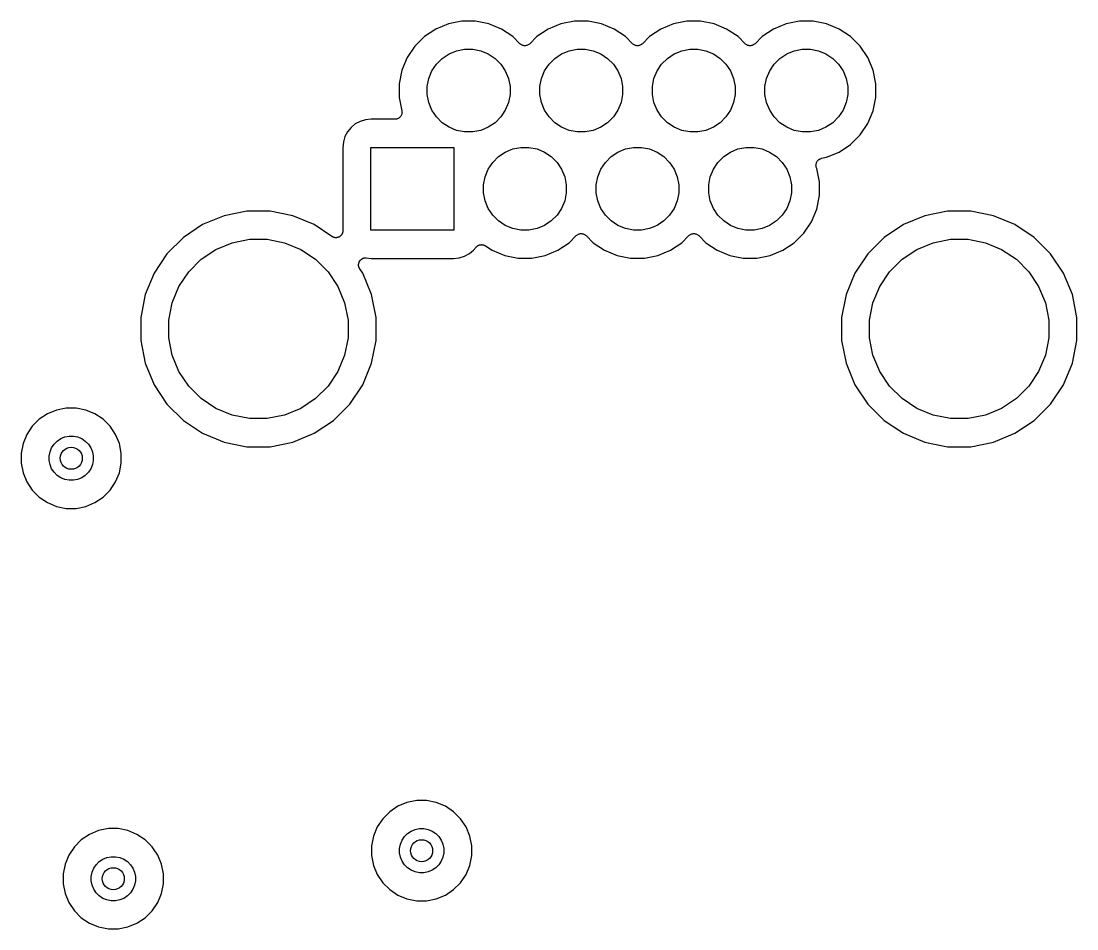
# Model space of a CAD drawing. Extents: x 1.71 to 9.75, y -6.31 to -1.21.
# Drawn here: x 7.454 to 8.208, y -4.776 to -4.128 of the extents above; entities that cross this region are included whole.
import ezdxf

# ---------------------------------------------------------------- set-up
doc = ezdxf.new("R2010")
doc.units = 0
doc.header["$MEASUREMENT"] = 0
doc.layers.add('BLACK', color=7, linetype='CONTINUOUS')

msp = doc.modelspace()

# ---------------------------------------------------------------- linework, layer by layer
at = {"layer": 'BLACK', "linetype": 'CONTINUOUS'}
for p, q in [((7.7501, -4.13383), (7.74199, -4.13925)), ((7.75911, -4.1301), (7.7501, -4.13383)), ((7.76868, -4.12819), (7.75911, -4.1301)), ((7.77844, -4.12819), (7.76868, -4.12819)), ((7.788, -4.1301), (7.77844, -4.12819)), ((7.79702, -4.13383), (7.788, -4.1301)), ((7.80513, -4.13925), (7.79702, -4.13383)), ((7.83041, -4.13383), (7.8223, -4.13925)), ((7.83943, -4.1301), (7.83041, -4.13383)), ((7.84899, -4.12819), (7.83943, -4.1301)), ((7.85875, -4.12819), (7.84899, -4.12819)), ((7.86832, -4.1301), (7.85875, -4.12819)), ((7.87733, -4.13383), (7.86832, -4.1301)), ((7.88544, -4.13925), (7.87733, -4.13383)), ((7.91073, -4.13383), (7.90262, -4.13925)), ((7.91974, -4.1301), (7.91073, -4.13383)), ((7.92931, -4.12819), (7.91974, -4.1301)), ((7.93907, -4.12819), (7.92931, -4.12819)), ((7.94863, -4.1301), (7.93907, -4.12819)), ((7.95765, -4.13383), (7.94863, -4.1301)), ((7.96576, -4.13925), (7.95765, -4.13383)), ((7.99104, -4.13383), (7.98293, -4.13925)), ((8.00006, -4.1301), (7.99104, -4.13383)), ((8.00962, -4.12819), (8.00006, -4.1301)), ((8.01938, -4.12819), (8.00962, -4.12819)), ((8.02895, -4.1301), (8.01938, -4.12819)), ((8.03796, -4.13383), (8.02895, -4.1301)), ((8.04607, -4.13925), (8.03796, -4.13383)), ((7.74199, -4.13925), (7.73509, -4.14615)), ((7.81018, -4.1443), (7.80513, -4.13925)), ((7.8223, -4.13925), (7.81725, -4.1443)), ((7.89049, -4.1443), (7.88544, -4.13925)), ((7.90262, -4.13925), (7.89757, -4.1443)), ((7.97081, -4.1443), (7.96576, -4.13925)), ((7.98293, -4.13925), (7.97788, -4.1443)), ((8.05297, -4.14615), (8.04607, -4.13925)), ((7.73509, -4.14615), (7.72967, -4.15426)), ((7.75957, -4.15155), (7.76494, -4.14933)), ((7.76494, -4.14933), (7.77065, -4.14819)), ((7.77065, -4.14819), (7.77647, -4.14819)), ((7.77647, -4.14819), (7.78217, -4.14933)), ((7.78217, -4.14933), (7.78754, -4.15155)), ((7.81054, -4.1446), (7.81018, -4.1443)), ((7.8109, -4.1449), (7.81054, -4.1446)), ((7.81092, -4.14491), (7.8109, -4.1449)), ((7.81093, -4.14492), (7.81092, -4.14491)), ((7.81135, -4.14514), (7.81093, -4.14492)), ((7.81176, -4.14537), (7.81135, -4.14514)), ((7.81178, -4.14537), (7.81176, -4.14537)), ((7.81179, -4.14538), (7.81178, -4.14537)), ((7.81224, -4.14552), (7.81179, -4.14538)), ((7.81269, -4.14566), (7.81224, -4.14552)), ((7.81271, -4.14566), (7.81269, -4.14566)), ((7.81273, -4.14567), (7.81271, -4.14566)), ((7.81319, -4.14571), (7.81273, -4.14567)), ((7.81366, -4.14576), (7.81319, -4.14571)), ((7.81368, -4.14576), (7.81366, -4.14576)), ((7.8137, -4.14577), (7.81368, -4.14576)), ((7.81416, -4.14572), (7.8137, -4.14577)), ((7.81463, -4.14568), (7.81416, -4.14572)), ((7.81465, -4.14567), (7.81463, -4.14568)), ((7.81467, -4.14567), (7.81465, -4.14567)), ((7.81512, -4.14554), (7.81467, -4.14567)), ((7.81557, -4.14541), (7.81512, -4.14554)), ((7.81559, -4.1454), (7.81557, -4.14541)), ((7.8156, -4.14539), (7.81559, -4.1454)), ((7.81602, -4.14518), (7.8156, -4.14539)), ((7.81644, -4.14496), (7.81602, -4.14518)), ((7.81645, -4.14495), (7.81644, -4.14496)), ((7.81647, -4.14494), (7.81645, -4.14495)), ((7.81683, -4.14465), (7.81647, -4.14494)), ((7.8172, -4.14435), (7.81683, -4.14465)), ((7.81723, -4.14433), (7.8172, -4.14435)), ((7.81725, -4.1443), (7.81723, -4.14432)), ((7.81723, -4.14432), (7.81723, -4.14433)), ((7.81723, -4.14433), (7.81723, -4.14433)), ((7.83989, -4.15155), (7.84526, -4.14933)), ((7.84526, -4.14933), (7.85096, -4.14819)), ((7.85096, -4.14819), (7.85678, -4.14819)), ((7.85678, -4.14819), (7.86249, -4.14933)), ((7.86249, -4.14933), (7.86786, -4.15155)), ((7.89086, -4.1446), (7.89049, -4.1443)), ((7.89122, -4.1449), (7.89086, -4.1446)), ((7.89123, -4.14491), (7.89122, -4.1449)), ((7.89125, -4.14492), (7.89123, -4.14491)), ((7.89166, -4.14514), (7.89125, -4.14492)), ((7.89208, -4.14537), (7.89166, -4.14514)), ((7.89209, -4.14537), (7.89208, -4.14537)), ((7.89211, -4.14538), (7.89209, -4.14537)), ((7.89256, -4.14552), (7.89211, -4.14538)), ((7.89301, -4.14566), (7.89256, -4.14552)), ((7.89302, -4.14566), (7.89301, -4.14566)), ((7.89304, -4.14567), (7.89302, -4.14566)), ((7.89351, -4.14571), (7.89304, -4.14567)), ((7.89398, -4.14576), (7.89351, -4.14571)), ((7.894, -4.14576), (7.89398, -4.14576)), ((7.89401, -4.14577), (7.894, -4.14576)), ((7.89448, -4.14572), (7.89401, -4.14577)), ((7.89495, -4.14568), (7.89448, -4.14572)), ((7.89497, -4.14567), (7.89495, -4.14568)), ((7.89498, -4.14567), (7.89497, -4.14567)), ((7.89543, -4.14554), (7.89498, -4.14567)), ((7.89589, -4.14541), (7.89543, -4.14554)), ((7.8959, -4.1454), (7.89589, -4.14541)), ((7.89592, -4.14539), (7.8959, -4.1454)), ((7.89633, -4.14518), (7.89592, -4.14539)), ((7.89675, -4.14496), (7.89633, -4.14518)), ((7.89677, -4.14495), (7.89675, -4.14496)), ((7.89678, -4.14494), (7.89677, -4.14495)), ((7.89715, -4.14465), (7.89678, -4.14494)), ((7.89752, -4.14435), (7.89715, -4.14465)), ((7.89754, -4.14433), (7.89752, -4.14435)), ((7.89757, -4.1443), (7.89754, -4.14432)), ((7.89754, -4.14432), (7.89754, -4.14433)), ((7.89754, -4.14433), (7.89754, -4.14433)), ((7.9202, -4.15155), (7.92557, -4.14933)), ((7.92557, -4.14933), (7.93128, -4.14819)), ((7.93128, -4.14819), (7.9371, -4.14819)), ((7.9371, -4.14819), (7.9428, -4.14933)), ((7.9428, -4.14933), (7.94817, -4.15155)), ((7.97117, -4.1446), (7.97081, -4.1443)), ((7.97153, -4.1449), (7.97117, -4.1446)), ((7.97155, -4.14491), (7.97153, -4.1449)), ((7.97156, -4.14492), (7.97155, -4.14491)), ((7.97198, -4.14514), (7.97156, -4.14492)), ((7.97239, -4.14537), (7.97198, -4.14514)), ((7.97241, -4.14537), (7.97239, -4.14537)), ((7.97242, -4.14538), (7.97241, -4.14537)), ((7.97287, -4.14552), (7.97242, -4.14538)), ((7.97332, -4.14566), (7.97287, -4.14552)), ((7.97334, -4.14566), (7.97332, -4.14566)), ((7.97336, -4.14567), (7.97334, -4.14566)), ((7.97382, -4.14571), (7.97336, -4.14567)), ((7.97429, -4.14576), (7.97382, -4.14571)), ((7.97431, -4.14576), (7.97429, -4.14576)), ((7.97433, -4.14577), (7.97431, -4.14576)), ((7.97479, -4.14572), (7.97433, -4.14577)), ((7.97526, -4.14568), (7.97479, -4.14572)), ((7.97528, -4.14567), (7.97526, -4.14568)), ((7.9753, -4.14567), (7.97528, -4.14567)), ((7.97575, -4.14554), (7.9753, -4.14567)), ((7.9762, -4.14541), (7.97575, -4.14554)), ((7.97622, -4.1454), (7.9762, -4.14541)), ((7.97623, -4.14539), (7.97622, -4.1454)), ((7.97665, -4.14518), (7.97623, -4.14539)), ((7.97707, -4.14496), (7.97665, -4.14518)), ((7.97708, -4.14495), (7.97707, -4.14496)), ((7.9771, -4.14494), (7.97708, -4.14495)), ((7.97746, -4.14465), (7.9771, -4.14494)), ((7.97783, -4.14435), (7.97746, -4.14465)), ((7.97785, -4.14433), (7.97783, -4.14435)), ((7.97786, -4.14433), (7.97785, -4.14433)), ((7.97788, -4.1443), (7.97786, -4.14432)), ((7.97786, -4.14432), (7.97786, -4.14433)), ((8.00052, -4.15155), (8.00589, -4.14933)), ((8.00589, -4.14933), (8.01159, -4.14819)), ((8.01159, -4.14819), (8.01741, -4.14819)), ((8.01741, -4.14819), (8.02312, -4.14933)), ((8.02312, -4.14933), (8.02849, -4.15155)), ((8.05839, -4.15426), (8.05297, -4.14615)), ((7.72967, -4.15426), (7.72593, -4.16327)), ((7.75062, -4.1589), (7.75473, -4.15479)), ((7.75473, -4.15479), (7.75957, -4.15155)), ((7.78754, -4.15155), (7.79238, -4.15479)), ((7.79238, -4.15479), (7.79649, -4.1589)), ((7.83094, -4.1589), (7.83505, -4.15479)), ((7.83505, -4.15479), (7.83989, -4.15155)), ((7.86786, -4.15155), (7.8727, -4.15479)), ((7.8727, -4.15479), (7.87681, -4.1589)), ((7.91125, -4.1589), (7.91536, -4.15479)), ((7.91536, -4.15479), (7.9202, -4.15155)), ((7.94817, -4.15155), (7.95301, -4.15479)), ((7.95301, -4.15479), (7.95712, -4.1589)), ((7.99157, -4.1589), (7.99568, -4.15479)), ((7.99568, -4.15479), (8.00052, -4.15155)), ((8.02849, -4.15155), (8.03333, -4.15479)), ((8.03333, -4.15479), (8.03744, -4.1589)), ((8.06213, -4.16327), (8.05839, -4.15426)), ((7.72593, -4.16327), (7.72403, -4.17284)), ((7.74516, -4.16911), (7.74739, -4.16373)), ((7.74739, -4.16373), (7.75062, -4.1589)), ((7.79649, -4.1589), (7.79972, -4.16373)), ((7.79972, -4.16373), (7.80195, -4.16911)), ((7.82548, -4.16911), (7.82771, -4.16373)), ((7.82771, -4.16373), (7.83094, -4.1589)), ((7.87681, -4.1589), (7.88004, -4.16373)), ((7.88004, -4.16373), (7.88227, -4.16911)), ((7.90579, -4.16911), (7.90802, -4.16373)), ((7.90802, -4.16373), (7.91125, -4.1589)), ((7.95712, -4.1589), (7.96035, -4.16373)), ((7.96035, -4.16373), (7.96258, -4.16911)), ((7.98611, -4.16911), (7.98834, -4.16373)), ((7.98834, -4.16373), (7.99157, -4.1589)), ((8.03744, -4.1589), (8.04067, -4.16373)), ((8.04067, -4.16373), (8.0429, -4.16911)), ((8.06403, -4.17284), (8.06213, -4.16327)), ((7.72403, -4.17284), (7.72403, -4.1826)), ((7.74403, -4.17481), (7.74516, -4.16911)), ((7.80195, -4.16911), (7.80309, -4.17481)), ((7.82434, -4.17481), (7.82548, -4.16911)), ((7.88227, -4.16911), (7.8834, -4.17481)), ((7.90466, -4.17481), (7.90579, -4.16911)), ((7.96258, -4.16911), (7.96371, -4.17481)), ((7.98497, -4.17481), (7.98611, -4.16911)), ((8.0429, -4.16911), (8.04403, -4.17481)), ((8.06403, -4.1826), (8.06403, -4.17284)), ((7.74403, -4.18063), (7.74403, -4.17481)), ((7.74516, -4.18633), (7.74403, -4.18063)), ((7.80309, -4.18063), (7.80195, -4.18633)), ((7.80309, -4.17481), (7.80309, -4.18063)), ((7.82434, -4.18063), (7.82434, -4.17481)), ((7.82548, -4.18633), (7.82434, -4.18063)), ((7.8834, -4.18063), (7.88227, -4.18633)), ((7.8834, -4.17481), (7.8834, -4.18063)), ((7.90466, -4.18063), (7.90466, -4.17481)), ((7.90579, -4.18633), (7.90466, -4.18063)), ((7.96371, -4.18063), (7.96258, -4.18633)), ((7.96371, -4.17481), (7.96371, -4.18063)), ((7.98497, -4.18063), (7.98497, -4.17481)), ((7.98611, -4.18633), (7.98497, -4.18063)), ((8.04403, -4.18063), (8.0429, -4.18633)), ((8.04403, -4.17481), (8.04403, -4.18063)), ((7.72403, -4.1826), (7.72593, -4.19218)), ((7.74739, -4.19171), (7.74516, -4.18633)), ((7.80195, -4.18633), (7.79972, -4.19171)), ((7.82771, -4.19171), (7.82548, -4.18633)), ((7.88227, -4.18633), (7.88004, -4.19171)), ((7.90802, -4.19171), (7.90579, -4.18633)), ((7.96258, -4.18633), (7.96035, -4.19171)), ((7.98834, -4.19171), (7.98611, -4.18633)), ((8.0429, -4.18633), (8.04067, -4.19171)), ((8.06213, -4.19217), (8.06403, -4.1826)), ((7.7254, -4.19553), (7.72518, -4.19595)), ((7.72563, -4.19512), (7.7254, -4.19553)), ((7.72564, -4.19509), (7.72563, -4.1951)), ((7.72563, -4.1951), (7.72563, -4.19512)), ((7.72578, -4.19463), (7.72564, -4.19509)), ((7.72592, -4.19419), (7.72578, -4.19463)), ((7.72593, -4.19416), (7.72592, -4.19417)), ((7.72592, -4.19417), (7.72592, -4.19419)), ((7.72593, -4.19218), (7.72594, -4.19221)), ((7.72598, -4.19368), (7.72593, -4.19416)), ((7.72594, -4.19221), (7.72594, -4.19221)), ((7.72594, -4.19221), (7.72594, -4.19222)), ((7.72594, -4.19222), (7.72595, -4.19224)), ((7.72595, -4.19224), (7.72599, -4.19272)), ((7.72603, -4.19322), (7.72598, -4.19368)), ((7.72599, -4.19272), (7.72603, -4.19319)), ((7.72603, -4.19319), (7.72603, -4.1932)), ((7.72603, -4.1932), (7.72603, -4.19322)), ((7.75062, -4.19654), (7.74739, -4.19171)), ((7.79972, -4.19171), (7.79649, -4.19654)), ((7.83094, -4.19654), (7.82771, -4.19171)), ((7.88004, -4.19171), (7.87681, -4.19654)), ((7.91125, -4.19654), (7.90802, -4.19171)), ((7.96035, -4.19171), (7.95712, -4.19654)), ((7.99157, -4.19654), (7.98834, -4.19171)), ((8.04067, -4.19171), (8.03744, -4.19654)), ((8.05839, -4.20118), (8.06213, -4.19217)), ((7.69271, -4.20156), (7.68966, -4.20406)), ((7.69618, -4.19971), (7.69271, -4.20156)), ((7.69995, -4.19856), (7.69618, -4.19971)), ((7.70412, -4.19815), (7.69995, -4.19856)), ((7.72103, -4.19815), (7.70412, -4.19815)), ((7.7215, -4.19811), (7.72103, -4.19815)), ((7.72197, -4.19806), (7.7215, -4.19811)), ((7.72199, -4.19806), (7.72197, -4.19806)), ((7.722, -4.19806), (7.72199, -4.19806)), ((7.72246, -4.19792), (7.722, -4.19806)), ((7.72291, -4.19779), (7.72246, -4.19792)), ((7.72292, -4.19778), (7.72291, -4.19779)), ((7.72294, -4.19777), (7.72292, -4.19778)), ((7.72336, -4.19755), (7.72294, -4.19777)), ((7.72377, -4.19733), (7.72336, -4.19755)), ((7.72378, -4.19732), (7.72377, -4.19733)), ((7.7238, -4.19732), (7.72378, -4.19732)), ((7.72417, -4.19702), (7.7238, -4.19732)), ((7.72453, -4.19672), (7.72417, -4.19702)), ((7.72454, -4.19671), (7.72453, -4.19672)), ((7.72455, -4.1967), (7.72454, -4.19671)), ((7.72486, -4.19634), (7.72455, -4.1967)), ((7.72516, -4.19597), (7.72486, -4.19634)), ((7.72517, -4.19596), (7.72516, -4.19597)), ((7.72518, -4.19595), (7.72517, -4.19596)), ((7.75473, -4.20066), (7.75062, -4.19654)), ((7.75957, -4.20389), (7.75473, -4.20066)), ((7.79238, -4.20066), (7.78754, -4.20389)), ((7.79649, -4.19654), (7.79238, -4.20066)), ((7.83505, -4.20066), (7.83094, -4.19654)), ((7.83989, -4.20389), (7.83505, -4.20066)), ((7.8727, -4.20066), (7.86786, -4.20389)), ((7.87681, -4.19654), (7.8727, -4.20066)), ((7.91536, -4.20066), (7.91125, -4.19654)), ((7.9202, -4.20389), (7.91536, -4.20066)), ((7.95301, -4.20066), (7.94817, -4.20389)), ((7.95712, -4.19654), (7.95301, -4.20066)), ((7.99568, -4.20066), (7.99157, -4.19654)), ((8.00052, -4.20389), (7.99568, -4.20066)), ((8.03333, -4.20066), (8.02849, -4.20389)), ((8.03744, -4.19654), (8.03333, -4.20066)), ((8.05297, -4.20929), (8.05839, -4.20118)), ((7.68531, -4.21058), (7.68416, -4.21435)), ((7.68716, -4.20711), (7.68531, -4.21058)), ((7.68966, -4.20406), (7.68716, -4.20711)), ((7.76494, -4.20611), (7.75957, -4.20389)), ((7.77065, -4.20725), (7.76494, -4.20611)), ((7.77647, -4.20725), (7.77065, -4.20725)), ((7.78217, -4.20611), (7.77647, -4.20725)), ((7.78754, -4.20389), (7.78217, -4.20611)), ((7.84526, -4.20611), (7.83989, -4.20389)), ((7.85096, -4.20725), (7.84526, -4.20611)), ((7.85678, -4.20725), (7.85096, -4.20725)), ((7.86249, -4.20611), (7.85678, -4.20725)), ((7.86786, -4.20389), (7.86249, -4.20611)), ((7.92557, -4.20611), (7.9202, -4.20389)), ((7.93128, -4.20725), (7.92557, -4.20611)), ((7.9371, -4.20725), (7.93128, -4.20725)), ((7.9428, -4.20611), (7.9371, -4.20725)), ((7.94817, -4.20389), (7.9428, -4.20611)), ((8.00589, -4.20611), (8.00052, -4.20389)), ((8.01159, -4.20725), (8.00589, -4.20611)), ((8.01741, -4.20725), (8.01159, -4.20725)), ((8.02312, -4.20611), (8.01741, -4.20725)), ((8.02849, -4.20389), (8.02312, -4.20611)), ((8.04607, -4.21619), (8.05297, -4.20929)), ((7.68416, -4.21435), (7.68375, -4.21852)), ((7.70387, -4.27733), (7.70387, -4.21827)), ((7.70387, -4.21827), (7.76293, -4.21827)), ((7.76293, -4.21827), (7.76293, -4.27733)), ((7.8051, -4.21941), (7.81081, -4.21827)), ((7.81081, -4.21827), (7.81662, -4.21827)), ((7.81662, -4.21827), (7.82233, -4.21941)), ((7.88542, -4.21941), (7.89112, -4.21827)), ((7.89112, -4.21827), (7.89694, -4.21827)), ((7.89694, -4.21827), (7.90264, -4.21941)), ((7.96573, -4.21941), (7.97144, -4.21827)), ((7.97144, -4.21827), (7.97725, -4.21827)), ((7.97725, -4.21827), (7.98296, -4.21941)), ((8.03796, -4.22161), (8.04607, -4.21619)), ((7.68375, -4.21852), (7.68375, -4.27708)), ((7.79078, -4.22898), (7.79489, -4.22486)), ((7.79489, -4.22486), (7.79973, -4.22163)), ((7.79973, -4.22163), (7.8051, -4.21941)), ((7.82233, -4.21941), (7.8277, -4.22163)), ((7.8277, -4.22163), (7.83254, -4.22486)), ((7.83254, -4.22486), (7.83665, -4.22898)), ((7.87109, -4.22898), (7.87521, -4.22486)), ((7.87521, -4.22486), (7.88004, -4.22163)), ((7.88004, -4.22163), (7.88542, -4.21941)), ((7.90264, -4.21941), (7.90802, -4.22163)), ((7.90802, -4.22163), (7.91285, -4.22486)), ((7.91285, -4.22486), (7.91697, -4.22898)), ((7.95141, -4.22898), (7.95552, -4.22486)), ((7.95552, -4.22486), (7.96036, -4.22163)), ((7.96036, -4.22163), (7.96573, -4.21941)), ((7.98296, -4.21941), (7.98833, -4.22163)), ((7.98833, -4.22163), (7.99317, -4.22486)), ((7.99317, -4.22486), (7.99728, -4.22898)), ((8.02541, -4.22605), (8.02895, -4.22535)), ((8.02895, -4.22535), (8.03796, -4.22161)), ((7.78755, -4.23381), (7.79078, -4.22898)), ((7.83665, -4.22898), (7.83988, -4.23381)), ((7.86786, -4.23381), (7.87109, -4.22898)), ((7.91697, -4.22898), (7.9202, -4.23381)), ((7.94818, -4.23381), (7.95141, -4.22898)), ((7.99728, -4.22898), (8.00051, -4.23381)), ((8.02139, -4.23089), (8.02144, -4.23042)), ((8.02139, -4.23091), (8.02139, -4.23089)), ((8.02139, -4.23092), (8.02139, -4.23091)), ((8.02143, -4.23139), (8.02139, -4.23092)), ((8.02147, -4.23186), (8.02143, -4.23139)), ((8.02144, -4.23042), (8.02149, -4.22995)), ((8.02147, -4.23188), (8.02147, -4.23186)), ((8.02148, -4.23189), (8.02147, -4.23188)), ((8.02161, -4.23234), (8.02148, -4.23189)), ((8.02149, -4.22992), (8.02164, -4.22947)), ((8.02149, -4.22994), (8.02149, -4.22992)), ((8.02149, -4.22995), (8.02149, -4.22994)), ((8.02174, -4.2328), (8.02161, -4.23234)), ((8.02164, -4.22947), (8.02178, -4.22902)), ((8.02175, -4.23283), (8.02174, -4.2328)), ((8.02177, -4.23287), (8.02175, -4.23283)), ((8.02175, -4.23283), (8.02175, -4.23283)), ((8.02175, -4.23283), (8.02175, -4.23283)), ((8.02197, -4.23335), (8.02177, -4.23287)), ((8.02178, -4.22901), (8.02179, -4.22899)), ((8.02178, -4.22902), (8.02178, -4.22901)), ((8.02179, -4.22899), (8.02201, -4.22858)), ((8.02387, -4.24292), (8.02197, -4.23335)), ((8.02201, -4.22858), (8.02224, -4.22816)), ((8.02224, -4.22816), (8.02225, -4.22815)), ((8.02225, -4.22815), (8.02226, -4.22814)), ((8.02226, -4.22814), (8.02256, -4.22777)), ((8.02256, -4.22777), (8.02286, -4.22741)), ((8.02286, -4.22741), (8.02287, -4.2274)), ((8.02287, -4.2274), (8.02288, -4.22739)), ((8.02288, -4.22739), (8.02325, -4.22709)), ((8.02325, -4.22709), (8.02362, -4.22679)), ((8.02362, -4.22679), (8.02363, -4.22678)), ((8.02363, -4.22678), (8.02364, -4.22677)), ((8.02364, -4.22677), (8.02406, -4.22655)), ((8.02406, -4.22655), (8.02448, -4.22633)), ((8.02448, -4.22633), (8.02449, -4.22633)), ((8.02449, -4.22633), (8.02451, -4.22632)), ((8.02451, -4.22632), (8.02496, -4.22619)), ((8.02496, -4.22619), (8.02541, -4.22605)), ((7.78419, -4.24489), (7.78532, -4.23919)), ((7.78532, -4.23919), (7.78755, -4.23381)), ((7.83988, -4.23381), (7.84211, -4.23919)), ((7.84211, -4.23919), (7.84324, -4.24489)), ((7.8645, -4.24489), (7.86564, -4.23919)), ((7.86564, -4.23919), (7.86786, -4.23381)), ((7.9202, -4.23381), (7.92242, -4.23919)), ((7.92242, -4.23919), (7.92356, -4.24489)), ((7.94482, -4.24489), (7.94595, -4.23919)), ((7.94595, -4.23919), (7.94818, -4.23381)), ((8.00051, -4.23381), (8.00274, -4.23919)), ((8.00274, -4.23919), (8.00387, -4.24489)), ((7.78419, -4.25071), (7.78419, -4.24489)), ((7.84324, -4.24489), (7.84324, -4.25071)), ((7.8645, -4.25071), (7.8645, -4.24489)), ((7.92356, -4.24489), (7.92356, -4.25071)), ((7.94482, -4.25071), (7.94482, -4.24489)), ((8.00387, -4.24489), (8.00387, -4.25071)), ((8.02387, -4.25268), (8.02387, -4.24292)), ((7.78532, -4.25641), (7.78419, -4.25071)), ((7.84324, -4.25071), (7.84211, -4.25641)), ((7.86564, -4.25641), (7.8645, -4.25071)), ((7.92356, -4.25071), (7.92242, -4.25641)), ((7.94595, -4.25641), (7.94482, -4.25071)), ((8.00387, -4.25071), (8.00274, -4.25641)), ((8.02197, -4.26225), (8.02387, -4.25268)), ((7.78755, -4.26179), (7.78532, -4.25641)), ((7.79078, -4.26662), (7.78755, -4.26179)), ((7.83988, -4.26179), (7.83665, -4.26662)), ((7.84211, -4.25641), (7.83988, -4.26179)), ((7.86786, -4.26179), (7.86564, -4.25641)), ((7.87109, -4.26662), (7.86786, -4.26179)), ((7.9202, -4.26179), (7.91697, -4.26662)), ((7.92242, -4.25641), (7.9202, -4.26179)), ((7.94818, -4.26179), (7.94595, -4.25641)), ((7.95141, -4.26662), (7.94818, -4.26179)), ((8.00051, -4.26179), (7.99728, -4.26662)), ((8.00274, -4.25641), (8.00051, -4.26179)), ((8.01824, -4.27126), (8.02197, -4.26225)), ((7.59906, -4.26705), (7.58378, -4.27338)), ((7.61529, -4.26382), (7.59906, -4.26705)), ((7.63183, -4.26382), (7.61529, -4.26382)), ((7.64805, -4.26705), (7.63183, -4.26382)), ((7.66334, -4.27338), (7.64805, -4.26705)), ((7.79489, -4.27074), (7.79078, -4.26662)), ((7.79973, -4.27397), (7.79489, -4.27074)), ((7.83254, -4.27074), (7.8277, -4.27397)), ((7.83665, -4.26662), (7.83254, -4.27074)), ((7.87521, -4.27074), (7.87109, -4.26662)), ((7.88004, -4.27397), (7.87521, -4.27074)), ((7.91285, -4.27074), (7.90802, -4.27397)), ((7.91697, -4.26662), (7.91285, -4.27074)), ((7.95552, -4.27074), (7.95141, -4.26662)), ((7.96036, -4.27397), (7.95552, -4.27074)), ((7.99317, -4.27074), (7.98833, -4.27397)), ((7.99728, -4.26662), (7.99317, -4.27074)), ((8.09906, -4.26705), (8.08378, -4.27338)), ((8.11529, -4.26382), (8.09906, -4.26705)), ((8.13183, -4.26382), (8.11529, -4.26382)), ((8.14805, -4.26705), (8.13183, -4.26382)), ((8.16334, -4.27338), (8.14805, -4.26705)), ((7.58378, -4.27338), (7.57003, -4.28257)), ((7.67601, -4.28185), (7.66334, -4.27338)), ((7.68371, -4.27848), (7.68368, -4.27871)), ((7.68376, -4.27825), (7.68371, -4.27848)), ((7.68375, -4.27708), (7.68376, -4.2772)), ((7.68376, -4.2772), (7.68377, -4.27727)), ((7.68379, -4.27774), (7.68376, -4.27799)), ((7.68376, -4.27799), (7.68376, -4.27825)), ((7.68377, -4.27727), (7.68377, -4.27751)), ((7.68377, -4.27751), (7.68379, -4.27774)), ((7.76293, -4.27733), (7.70387, -4.27733)), ((7.8051, -4.27619), (7.79973, -4.27397)), ((7.81081, -4.27733), (7.8051, -4.27619)), ((7.81662, -4.27733), (7.81081, -4.27733)), ((7.82233, -4.27619), (7.81662, -4.27733)), ((7.8277, -4.27397), (7.82233, -4.27619)), ((7.88542, -4.27619), (7.88004, -4.27397)), ((7.89112, -4.27733), (7.88542, -4.27619)), ((7.89694, -4.27733), (7.89112, -4.27733)), ((7.90264, -4.27619), (7.89694, -4.27733)), ((7.90802, -4.27397), (7.90264, -4.27619)), ((7.96573, -4.27619), (7.96036, -4.27397)), ((7.97144, -4.27733), (7.96573, -4.27619)), ((7.97725, -4.27733), (7.97144, -4.27733)), ((7.98296, -4.27619), (7.97725, -4.27733)), ((7.98833, -4.27397), (7.98296, -4.27619)), ((8.01282, -4.27937), (8.01824, -4.27126)), ((8.08378, -4.27338), (8.07003, -4.28257)), ((8.17709, -4.28257), (8.16334, -4.27338)), ((7.57003, -4.28257), (7.55833, -4.29427)), ((7.6049, -4.28628), (7.61726, -4.28382)), ((7.61726, -4.28382), (7.62986, -4.28382)), ((7.62986, -4.28382), (7.64222, -4.28628)), ((7.67622, -4.28196), (7.67601, -4.28185)), ((7.67641, -4.28209), (7.67622, -4.28196)), ((7.67665, -4.28219), (7.67641, -4.28209)), ((7.67687, -4.28231), (7.67665, -4.28219)), ((7.67709, -4.28238), (7.67687, -4.28231)), ((7.67731, -4.28247), (7.67709, -4.28238)), ((7.67756, -4.28252), (7.67731, -4.28247)), ((7.6778, -4.28259), (7.67756, -4.28252)), ((7.67804, -4.28262), (7.6778, -4.28259)), ((7.67827, -4.28267), (7.67804, -4.28262)), ((7.67852, -4.28267), (7.67827, -4.28267)), ((7.67877, -4.28269), (7.67852, -4.28267)), ((7.67901, -4.28267), (7.67877, -4.28269)), ((7.67924, -4.28267), (7.67901, -4.28267)), ((7.67949, -4.28262), (7.67924, -4.28267)), ((7.67975, -4.2826), (7.67949, -4.28262)), ((7.67997, -4.28253), (7.67975, -4.2826)), ((7.6802, -4.28249), (7.67997, -4.28253)), ((7.68044, -4.28239), (7.6802, -4.28249)), ((7.68068, -4.28232), (7.68044, -4.28239)), ((7.68089, -4.28221), (7.68068, -4.28232)), ((7.68111, -4.28212), (7.68089, -4.28221)), ((7.68132, -4.28198), (7.68111, -4.28212)), ((7.68154, -4.28186), (7.68132, -4.28198)), ((7.68173, -4.28172), (7.68154, -4.28186)), ((7.68192, -4.28159), (7.68173, -4.28172)), ((7.6821, -4.28141), (7.68192, -4.28159)), ((7.6823, -4.28125), (7.6821, -4.28141)), ((7.68245, -4.28107), (7.6823, -4.28125)), ((7.68262, -4.2809), (7.68245, -4.28107)), ((7.68276, -4.28069), (7.68262, -4.2809)), ((7.68293, -4.2805), (7.68276, -4.28069)), ((7.68304, -4.28029), (7.68293, -4.2805)), ((7.68317, -4.2801), (7.68304, -4.28029)), ((7.68327, -4.27987), (7.68317, -4.2801)), ((7.68339, -4.27964), (7.68327, -4.27987)), ((7.68346, -4.27942), (7.68339, -4.27964)), ((7.68355, -4.2792), (7.68346, -4.27942)), ((7.68361, -4.27895), (7.68355, -4.2792)), ((7.68368, -4.27871), (7.68361, -4.27895)), ((7.84529, -4.28627), (7.85034, -4.28122)), ((7.85034, -4.28122), (7.85036, -4.2812)), ((7.85036, -4.2812), (7.85039, -4.28117)), ((7.85036, -4.2812), (7.85036, -4.2812)), ((7.85036, -4.2812), (7.85036, -4.2812)), ((7.85039, -4.28117), (7.85075, -4.28088)), ((7.85075, -4.28088), (7.85112, -4.28058)), ((7.85112, -4.28058), (7.85114, -4.28057)), ((7.85114, -4.28057), (7.85115, -4.28056)), ((7.85115, -4.28056), (7.85157, -4.28035)), ((7.85157, -4.28035), (7.85198, -4.28013)), ((7.85198, -4.28013), (7.852, -4.28012)), ((7.852, -4.28012), (7.85202, -4.28011)), ((7.85202, -4.28011), (7.85247, -4.27998)), ((7.85247, -4.27998), (7.85292, -4.27985)), ((7.85292, -4.27985), (7.85294, -4.27985)), ((7.85294, -4.27985), (7.85295, -4.27984)), ((7.85295, -4.27984), (7.85342, -4.2798)), ((7.85342, -4.2798), (7.85389, -4.27976)), ((7.85389, -4.27976), (7.85391, -4.27976)), ((7.85391, -4.27976), (7.85392, -4.27976)), ((7.85392, -4.27976), (7.85439, -4.27981)), ((7.85439, -4.27981), (7.85486, -4.27985)), ((7.85486, -4.27985), (7.85488, -4.27986)), ((7.85488, -4.27986), (7.85489, -4.27986)), ((7.85489, -4.27986), (7.85534, -4.28)), ((7.85534, -4.28), (7.85579, -4.28014)), ((7.85579, -4.28014), (7.85581, -4.28015)), ((7.85581, -4.28015), (7.85583, -4.28015)), ((7.85583, -4.28015), (7.85624, -4.28038)), ((7.85624, -4.28038), (7.85665, -4.2806)), ((7.85665, -4.2806), (7.85667, -4.28061)), ((7.85667, -4.28061), (7.85668, -4.28062)), ((7.85668, -4.28062), (7.85704, -4.28092)), ((7.85704, -4.28092), (7.85741, -4.28122)), ((7.85741, -4.28122), (7.86246, -4.28627)), ((7.9256, -4.28627), (7.93065, -4.28122)), ((7.93065, -4.28122), (7.93068, -4.2812)), ((7.93068, -4.2812), (7.9307, -4.28117)), ((7.93068, -4.2812), (7.93068, -4.2812)), ((7.93068, -4.2812), (7.93068, -4.2812)), ((7.9307, -4.28117), (7.93107, -4.28088)), ((7.93107, -4.28088), (7.93143, -4.28058)), ((7.93143, -4.28058), (7.93145, -4.28057)), ((7.93145, -4.28057), (7.93146, -4.28056)), ((7.93146, -4.28056), (7.93188, -4.28035)), ((7.93188, -4.28035), (7.9323, -4.28013)), ((7.9323, -4.28013), (7.93232, -4.28012)), ((7.93232, -4.28012), (7.93233, -4.28011)), ((7.93233, -4.28011), (7.93278, -4.27998)), ((7.93278, -4.27998), (7.93323, -4.27985)), ((7.93323, -4.27985), (7.93325, -4.27985)), ((7.93325, -4.27985), (7.93327, -4.27984)), ((7.93327, -4.27984), (7.93374, -4.2798)), ((7.93374, -4.2798), (7.9342, -4.27976)), ((7.9342, -4.27976), (7.93422, -4.27976)), ((7.93422, -4.27976), (7.93424, -4.27976)), ((7.93424, -4.27976), (7.93471, -4.27981)), ((7.93471, -4.27981), (7.93518, -4.27985)), ((7.93518, -4.27985), (7.93519, -4.27986)), ((7.93519, -4.27986), (7.93521, -4.27986)), ((7.93521, -4.27986), (7.93566, -4.28)), ((7.93566, -4.28), (7.93611, -4.28014)), ((7.93611, -4.28014), (7.93612, -4.28015)), ((7.93612, -4.28015), (7.93614, -4.28015)), ((7.93614, -4.28015), (7.93655, -4.28038)), ((7.93655, -4.28038), (7.93697, -4.2806)), ((7.93697, -4.2806), (7.93698, -4.28061)), ((7.93698, -4.28061), (7.937, -4.28062)), ((7.937, -4.28062), (7.93735, -4.28092)), ((7.93735, -4.28092), (7.93772, -4.28122)), ((7.93772, -4.28122), (7.94277, -4.28627)), ((8.00592, -4.28627), (8.01282, -4.27937)), ((8.07003, -4.28257), (8.05833, -4.29427)), ((8.1049, -4.28628), (8.11726, -4.28382)), ((8.11726, -4.28382), (8.12986, -4.28382)), ((8.12986, -4.28382), (8.14222, -4.28628)), ((8.18879, -4.29427), (8.17709, -4.28257)), ((7.58277, -4.29811), (7.59325, -4.2911)), ((7.59325, -4.2911), (7.6049, -4.28628)), ((7.64222, -4.28628), (7.65386, -4.2911)), ((7.65386, -4.2911), (7.66434, -4.29811)), ((7.77409, -4.29404), (7.77714, -4.29154)), ((7.77714, -4.29154), (7.77883, -4.28948)), ((7.77883, -4.28948), (7.77887, -4.28943)), ((7.77887, -4.28943), (7.77903, -4.28927)), ((7.77903, -4.28927), (7.77918, -4.28909)), ((7.77918, -4.28909), (7.77938, -4.28893)), ((7.77938, -4.28893), (7.77957, -4.28875)), ((7.77957, -4.28875), (7.77976, -4.28862)), ((7.77976, -4.28862), (7.77994, -4.28848)), ((7.77994, -4.28848), (7.78017, -4.28836)), ((7.78017, -4.28836), (7.78039, -4.28821)), ((7.78039, -4.28821), (7.7806, -4.28813)), ((7.7806, -4.28813), (7.7808, -4.28802)), ((7.7808, -4.28802), (7.78105, -4.28795)), ((7.78105, -4.28795), (7.7813, -4.28785)), ((7.7813, -4.28785), (7.78152, -4.28781)), ((7.78152, -4.28781), (7.78173, -4.28774)), ((7.78173, -4.28774), (7.782, -4.28772)), ((7.782, -4.28772), (7.78225, -4.28767)), ((7.78225, -4.28767), (7.78248, -4.28767)), ((7.78248, -4.28767), (7.78271, -4.28765)), ((7.78271, -4.28765), (7.78297, -4.28768)), ((7.78297, -4.28768), (7.78323, -4.28768)), ((7.78323, -4.28768), (7.78345, -4.28773)), ((7.78345, -4.28773), (7.78368, -4.28775)), ((7.78368, -4.28775), (7.78393, -4.28783)), ((7.78393, -4.28783), (7.78419, -4.28788)), ((7.78419, -4.28788), (7.78439, -4.28797)), ((7.78439, -4.28797), (7.78461, -4.28803)), ((7.78461, -4.28803), (7.78484, -4.28816)), ((7.78484, -4.28816), (7.78508, -4.28826)), ((7.78508, -4.28826), (7.78527, -4.28839)), ((7.78527, -4.28839), (7.78547, -4.28849)), ((7.78547, -4.28849), (7.79025, -4.29169)), ((7.79025, -4.29169), (7.79927, -4.29542)), ((7.82816, -4.29542), (7.83718, -4.29169)), ((7.83718, -4.29169), (7.84529, -4.28627)), ((7.86246, -4.28627), (7.87057, -4.29169)), ((7.87057, -4.29169), (7.87958, -4.29542)), ((7.90848, -4.29542), (7.91749, -4.29169)), ((7.91749, -4.29169), (7.9256, -4.28627)), ((7.94277, -4.28627), (7.95088, -4.29169)), ((7.95088, -4.29169), (7.9599, -4.29542)), ((7.98879, -4.29542), (7.9978, -4.29169)), ((7.9978, -4.29169), (8.00592, -4.28627)), ((8.08277, -4.29811), (8.09325, -4.2911)), ((8.09325, -4.2911), (8.1049, -4.28628)), ((8.14222, -4.28628), (8.15386, -4.2911)), ((8.15386, -4.2911), (8.16434, -4.29811)), ((7.55833, -4.29427), (7.54914, -4.30802)), ((7.57386, -4.30702), (7.58277, -4.29811)), ((7.66434, -4.29811), (7.67325, -4.30702)), ((7.69509, -4.30129), (7.69512, -4.30104)), ((7.69512, -4.30104), (7.69519, -4.30082)), ((7.69519, -4.30082), (7.69524, -4.30059)), ((7.69524, -4.30059), (7.69533, -4.30035)), ((7.69533, -4.30035), (7.69541, -4.30011)), ((7.69541, -4.30011), (7.69552, -4.2999)), ((7.69552, -4.2999), (7.69561, -4.29969)), ((7.69561, -4.29969), (7.69576, -4.29948)), ((7.69576, -4.29948), (7.69588, -4.29925)), ((7.69588, -4.29925), (7.69603, -4.29907)), ((7.69603, -4.29907), (7.69616, -4.29888)), ((7.69616, -4.29888), (7.69634, -4.2987)), ((7.69634, -4.2987), (7.6965, -4.29851)), ((7.6965, -4.29851), (7.69669, -4.29836)), ((7.69669, -4.29836), (7.69685, -4.29819)), ((7.69685, -4.29819), (7.69706, -4.29805)), ((7.69706, -4.29805), (7.69726, -4.29789)), ((7.69726, -4.29789), (7.69747, -4.29778)), ((7.69747, -4.29778), (7.69767, -4.29765)), ((7.69767, -4.29765), (7.6979, -4.29756)), ((7.6979, -4.29756), (7.69813, -4.29744)), ((7.69813, -4.29744), (7.69835, -4.29737)), ((7.69835, -4.29737), (7.69857, -4.29728)), ((7.69857, -4.29728), (7.69882, -4.29723)), ((7.69882, -4.29723), (7.69906, -4.29716)), ((7.69906, -4.29716), (7.6993, -4.29714)), ((7.6993, -4.29714), (7.69953, -4.29709)), ((7.69953, -4.29709), (7.69978, -4.29709)), ((7.69978, -4.29709), (7.70003, -4.29707)), ((7.70003, -4.29707), (7.70027, -4.29709)), ((7.70027, -4.29709), (7.7005, -4.29709)), ((7.7005, -4.29709), (7.70412, -4.29745)), ((7.70412, -4.29745), (7.76268, -4.29745)), ((7.76268, -4.29745), (7.76685, -4.29704)), ((7.76685, -4.29704), (7.77062, -4.29589)), ((7.77062, -4.29589), (7.77409, -4.29404)), ((7.79927, -4.29542), (7.80884, -4.29733)), ((7.80884, -4.29733), (7.81859, -4.29733)), ((7.81859, -4.29733), (7.82816, -4.29542)), ((7.87958, -4.29542), (7.88915, -4.29733)), ((7.88915, -4.29733), (7.89891, -4.29733)), ((7.89891, -4.29733), (7.90848, -4.29542)), ((7.9599, -4.29542), (7.96947, -4.29733)), ((7.96947, -4.29733), (7.97922, -4.29733)), ((7.97922, -4.29733), (7.98879, -4.29542)), ((8.05833, -4.29427), (8.04914, -4.30802)), ((8.07386, -4.30702), (8.08277, -4.29811)), ((8.16434, -4.29811), (8.17325, -4.30702)), ((8.19798, -4.30802), (8.18879, -4.29427)), ((7.54914, -4.30802), (7.54281, -4.3233)), ((7.56686, -4.3175), (7.57386, -4.30702)), ((7.67325, -4.30702), (7.68025, -4.3175)), ((7.69501, -4.30201), (7.69504, -4.30178)), ((7.69503, -4.30226), (7.69501, -4.30201)), ((7.69503, -4.30252), (7.69503, -4.30226)), ((7.69508, -4.30275), (7.69503, -4.30252)), ((7.69504, -4.30154), (7.69509, -4.30129)), ((7.69504, -4.30178), (7.69504, -4.30154)), ((7.6951, -4.30298), (7.69508, -4.30275)), ((7.69517, -4.30323), (7.6951, -4.30298)), ((7.69521, -4.30348), (7.69517, -4.30323)), ((7.6953, -4.3037), (7.69521, -4.30348)), ((7.69537, -4.30392), (7.6953, -4.3037)), ((7.69548, -4.30415), (7.69537, -4.30392)), ((7.69558, -4.30438), (7.69548, -4.30415)), ((7.69571, -4.30458), (7.69558, -4.30438)), ((7.69582, -4.30479), (7.69571, -4.30458)), ((7.69585, -4.30485), (7.69582, -4.30479)), ((7.69798, -4.30802), (7.69585, -4.30485)), ((7.70431, -4.3233), (7.69798, -4.30802)), ((8.04914, -4.30802), (8.04281, -4.3233)), ((8.06686, -4.3175), (8.07386, -4.30702)), ((8.17325, -4.30702), (8.18025, -4.3175)), ((8.20431, -4.3233), (8.19798, -4.30802)), ((7.54281, -4.3233), (7.53958, -4.33953)), ((7.56204, -4.32914), (7.56686, -4.3175)), ((7.68025, -4.3175), (7.68508, -4.32914)), ((7.70753, -4.33953), (7.70431, -4.3233)), ((8.04281, -4.3233), (8.03958, -4.33953)), ((8.06204, -4.32914), (8.06686, -4.3175)), ((8.18025, -4.3175), (8.18508, -4.32914)), ((8.20753, -4.33953), (8.20431, -4.3233)), ((7.55958, -4.3415), (7.56204, -4.32914)), ((7.68508, -4.32914), (7.68753, -4.3415)), ((8.05958, -4.3415), (8.06204, -4.32914)), ((8.18508, -4.32914), (8.18753, -4.3415)), ((7.53958, -4.33953), (7.53958, -4.35607)), ((7.55958, -4.3541), (7.55958, -4.3415)), ((7.68753, -4.3415), (7.68753, -4.3541)), ((7.70753, -4.35607), (7.70753, -4.33953)), ((8.03958, -4.33953), (8.03958, -4.35607)), ((8.05958, -4.3541), (8.05958, -4.3415)), ((8.18753, -4.3415), (8.18753, -4.3541)), ((8.20753, -4.35607), (8.20753, -4.33953)), ((7.53958, -4.35607), (7.54281, -4.3723)), ((7.56204, -4.36646), (7.55958, -4.3541)), ((7.68753, -4.3541), (7.68508, -4.36646)), ((7.70431, -4.3723), (7.70753, -4.35607)), ((8.03958, -4.35607), (8.04281, -4.3723)), ((8.06204, -4.36646), (8.05958, -4.3541)), ((8.18753, -4.3541), (8.18508, -4.36646)), ((8.20431, -4.3723), (8.20753, -4.35607)), ((7.56686, -4.3781), (7.56204, -4.36646)), ((7.68508, -4.36646), (7.68025, -4.3781)), ((8.06686, -4.3781), (8.06204, -4.36646)), ((8.18508, -4.36646), (8.18025, -4.3781)), ((7.54281, -4.3723), (7.54914, -4.38758)), ((7.69798, -4.38758), (7.70431, -4.3723)), ((8.04281, -4.3723), (8.04914, -4.38758)), ((8.19798, -4.38758), (8.20431, -4.3723)), ((7.57386, -4.38858), (7.56686, -4.3781)), ((7.68025, -4.3781), (7.67325, -4.38858)), ((8.07386, -4.38858), (8.06686, -4.3781)), ((8.18025, -4.3781), (8.17325, -4.38858)), ((7.54914, -4.38758), (7.55833, -4.40133)), ((7.58277, -4.39749), (7.57386, -4.38858)), ((7.67325, -4.38858), (7.66434, -4.39749)), ((7.68879, -4.40133), (7.69798, -4.38758)), ((8.04914, -4.38758), (8.05833, -4.40133)), ((8.08277, -4.39749), (8.07386, -4.38858)), ((8.17325, -4.38858), (8.16434, -4.39749)), ((8.18879, -4.40133), (8.19798, -4.38758)), ((7.59325, -4.4045), (7.58277, -4.39749)), ((7.66434, -4.39749), (7.65386, -4.4045)), ((8.09325, -4.4045), (8.08277, -4.39749)), ((8.16434, -4.39749), (8.15386, -4.4045)), ((7.47957, -4.40563), (7.47307, -4.40832)), ((7.48648, -4.40425), (7.47957, -4.40563)), ((7.49352, -4.40425), (7.48648, -4.40425)), ((7.50043, -4.40563), (7.49352, -4.40425)), ((7.50693, -4.40832), (7.50043, -4.40563)), ((7.55833, -4.40133), (7.57003, -4.41303)), ((7.6049, -4.40932), (7.59325, -4.4045)), ((7.65386, -4.4045), (7.64222, -4.40932)), ((7.67709, -4.41303), (7.68879, -4.40133)), ((8.05833, -4.40133), (8.07003, -4.41303)), ((8.1049, -4.40932), (8.09325, -4.4045)), ((8.15386, -4.4045), (8.14222, -4.40932)), ((8.17709, -4.41303), (8.18879, -4.40133)), ((7.46721, -4.41223), (7.46223, -4.41721)), ((7.47307, -4.40832), (7.46721, -4.41223)), ((7.51279, -4.41223), (7.50693, -4.40832)), ((7.51777, -4.41721), (7.51279, -4.41223)), ((7.57003, -4.41303), (7.58378, -4.42222)), ((7.61726, -4.41178), (7.6049, -4.40932)), ((7.62986, -4.41178), (7.61726, -4.41178)), ((7.64222, -4.40932), (7.62986, -4.41178)), ((7.66334, -4.42222), (7.67709, -4.41303)), ((8.07003, -4.41303), (8.08378, -4.42222)), ((8.11726, -4.41178), (8.1049, -4.40932)), ((8.12986, -4.41178), (8.11726, -4.41178)), ((8.14222, -4.40932), (8.12986, -4.41178)), ((8.16334, -4.42222), (8.17709, -4.41303)), ((7.46223, -4.41721), (7.45832, -4.42307)), ((7.52168, -4.42307), (7.51777, -4.41721)), ((7.45832, -4.42307), (7.45563, -4.42957)), ((7.47777, -4.42996), (7.47996, -4.42777)), ((7.47996, -4.42777), (7.48254, -4.42604)), ((7.48254, -4.42604), (7.48541, -4.42486)), ((7.48541, -4.42486), (7.48845, -4.42425)), ((7.48845, -4.42425), (7.49155, -4.42425)), ((7.49155, -4.42425), (7.49459, -4.42486)), ((7.49459, -4.42486), (7.49746, -4.42604)), ((7.49746, -4.42604), (7.50004, -4.42777)), ((7.50004, -4.42777), (7.50223, -4.42996)), ((7.52437, -4.42957), (7.52168, -4.42307)), ((7.58378, -4.42222), (7.59906, -4.42855)), ((7.59906, -4.42855), (7.61529, -4.43178)), ((7.63183, -4.43178), (7.64805, -4.42855)), ((7.64805, -4.42855), (7.66334, -4.42222)), ((8.08378, -4.42222), (8.09906, -4.42855)), ((8.09906, -4.42855), (8.11529, -4.43178)), ((8.13183, -4.43178), (8.14805, -4.42855)), ((8.14805, -4.42855), (8.16334, -4.42222)), ((7.45563, -4.42957), (7.45425, -4.43648)), ((7.45425, -4.43648), (7.45425, -4.44352)), ((7.47425, -4.43845), (7.47486, -4.43541)), ((7.47486, -4.43541), (7.47604, -4.43254)), ((7.47604, -4.43254), (7.47777, -4.42996)), ((7.50223, -4.42996), (7.50396, -4.43254)), ((7.50396, -4.43254), (7.50514, -4.43541)), ((7.50514, -4.43541), (7.50575, -4.43845)), ((7.52575, -4.43648), (7.52437, -4.42957)), ((7.52575, -4.44352), (7.52575, -4.43648)), ((7.61529, -4.43178), (7.63183, -4.43178)), ((8.11529, -4.43178), (8.13183, -4.43178)), ((7.45425, -4.44352), (7.45563, -4.45043)), ((7.47425, -4.44155), (7.47425, -4.43845)), ((7.47486, -4.44459), (7.47425, -4.44155)), ((7.50575, -4.44155), (7.50514, -4.44459)), ((7.50575, -4.43845), (7.50575, -4.44155)), ((7.52437, -4.45043), (7.52575, -4.44352)), ((7.45563, -4.45043), (7.45832, -4.45693)), ((7.47604, -4.44746), (7.47486, -4.44459)), ((7.47777, -4.45004), (7.47604, -4.44746)), ((7.47996, -4.45223), (7.47777, -4.45004)), ((7.50223, -4.45004), (7.50004, -4.45223)), ((7.50396, -4.44746), (7.50223, -4.45004)), ((7.50514, -4.44459), (7.50396, -4.44746)), ((7.52168, -4.45693), (7.52437, -4.45043)), ((7.45832, -4.45693), (7.46223, -4.46279)), ((7.48254, -4.45396), (7.47996, -4.45223)), ((7.48541, -4.45514), (7.48254, -4.45396)), ((7.48845, -4.45575), (7.48541, -4.45514)), ((7.49155, -4.45575), (7.48845, -4.45575)), ((7.49459, -4.45514), (7.49155, -4.45575)), ((7.49746, -4.45396), (7.49459, -4.45514)), ((7.50004, -4.45223), (7.49746, -4.45396)), ((7.51777, -4.46279), (7.52168, -4.45693)), ((7.46223, -4.46279), (7.46721, -4.46777)), ((7.51279, -4.46777), (7.51777, -4.46279)), ((7.46721, -4.46777), (7.47307, -4.47168)), ((7.47307, -4.47168), (7.47957, -4.47437)), ((7.47957, -4.47437), (7.48648, -4.47575)), ((7.49352, -4.47575), (7.50043, -4.47437)), ((7.50043, -4.47437), (7.50693, -4.47168)), ((7.50693, -4.47168), (7.51279, -4.46777)), ((7.48648, -4.47575), (7.49352, -4.47575)), ((7.73648, -4.68425), (7.72957, -4.68563)), ((7.74352, -4.68425), (7.73648, -4.68425)), ((7.75043, -4.68563), (7.74352, -4.68425)), ((7.71721, -4.69223), (7.71223, -4.69721)), ((7.72307, -4.68832), (7.71721, -4.69223)), ((7.72957, -4.68563), (7.72307, -4.68832)), ((7.75693, -4.68832), (7.75043, -4.68563)), ((7.76279, -4.69223), (7.75693, -4.68832)), ((7.76777, -4.69721), (7.76279, -4.69223)), ((7.71223, -4.69721), (7.70832, -4.70307)), ((7.77168, -4.70307), (7.76777, -4.69721)), ((7.50957, -4.70563), (7.50307, -4.70832)), ((7.51648, -4.70425), (7.50957, -4.70563)), ((7.52352, -4.70425), (7.51648, -4.70425)), ((7.53043, -4.70563), (7.52352, -4.70425)), ((7.53693, -4.70832), (7.53043, -4.70563)), ((7.70832, -4.70307), (7.70563, -4.70957)), ((7.72777, -4.70996), (7.72996, -4.70777)), ((7.72996, -4.70777), (7.73254, -4.70604)), ((7.73254, -4.70604), (7.73541, -4.70486)), ((7.73541, -4.70486), (7.73845, -4.70425)), ((7.73845, -4.70425), (7.74155, -4.70425)), ((7.74155, -4.70425), (7.74459, -4.70486)), ((7.74459, -4.70486), (7.74746, -4.70604)), ((7.74746, -4.70604), (7.75004, -4.70777)), ((7.75004, -4.70777), (7.75223, -4.70996)), ((7.77437, -4.70957), (7.77168, -4.70307)), ((7.49721, -4.71223), (7.49223, -4.71721)), ((7.50307, -4.70832), (7.49721, -4.71223)), ((7.54279, -4.71223), (7.53693, -4.70832)), ((7.54777, -4.71721), (7.54279, -4.71223)), ((7.70563, -4.70957), (7.70425, -4.71648)), ((7.72425, -4.71845), (7.72486, -4.71541)), ((7.72486, -4.71541), (7.72604, -4.71254)), ((7.72604, -4.71254), (7.72777, -4.70996)), ((7.75223, -4.70996), (7.75396, -4.71254)), ((7.75396, -4.71254), (7.75514, -4.71541)), ((7.75514, -4.71541), (7.75575, -4.71845)), ((7.77575, -4.71648), (7.77437, -4.70957)), ((7.49223, -4.71721), (7.48832, -4.72307)), ((7.5488, -4.71876), (7.54777, -4.71721)), ((7.55168, -4.72307), (7.5488, -4.71876)), ((7.5488, -4.71876), (7.5488, -4.71876)), ((7.70425, -4.71648), (7.70425, -4.72352)), ((7.72425, -4.72155), (7.72425, -4.71845)), ((7.72486, -4.72459), (7.72425, -4.72155)), ((7.75575, -4.72155), (7.75514, -4.72459)), ((7.75575, -4.71845), (7.75575, -4.72155)), ((7.77575, -4.72352), (7.77575, -4.71648)), ((7.48563, -4.72957), (7.48425, -4.73648)), ((7.48832, -4.72307), (7.48563, -4.72957)), ((7.50604, -4.73254), (7.50777, -4.72996)), ((7.50777, -4.72996), (7.50996, -4.72777)), ((7.50996, -4.72777), (7.51254, -4.72604)), ((7.51254, -4.72604), (7.51541, -4.72486)), ((7.51541, -4.72486), (7.51845, -4.72425)), ((7.51845, -4.72425), (7.52155, -4.72425)), ((7.52155, -4.72425), (7.52459, -4.72486)), ((7.52459, -4.72486), (7.52746, -4.72604)), ((7.52746, -4.72604), (7.53004, -4.72777)), ((7.53004, -4.72777), (7.53223, -4.72996)), ((7.53223, -4.72996), (7.53396, -4.73254)), ((7.55437, -4.72957), (7.55168, -4.72307)), ((7.55575, -4.73648), (7.55437, -4.72957)), ((7.70425, -4.72352), (7.70563, -4.73043)), ((7.70563, -4.73043), (7.70832, -4.73693)), ((7.72604, -4.72746), (7.72486, -4.72459)), ((7.72777, -4.73004), (7.72604, -4.72746)), ((7.72996, -4.73223), (7.72777, -4.73004)), ((7.75223, -4.73004), (7.75004, -4.73223)), ((7.75396, -4.72746), (7.75223, -4.73004)), ((7.75514, -4.72459), (7.75396, -4.72746)), ((7.77168, -4.73693), (7.77437, -4.73043)), ((7.77437, -4.73043), (7.77575, -4.72352)), ((7.48425, -4.73648), (7.48425, -4.74352)), ((7.50425, -4.73845), (7.50486, -4.73541)), ((7.50486, -4.73541), (7.50604, -4.73254)), ((7.53396, -4.73254), (7.53514, -4.73541)), ((7.53514, -4.73541), (7.53575, -4.73845)), ((7.55575, -4.74352), (7.55575, -4.73648)), ((7.70832, -4.73693), (7.71223, -4.74279)), ((7.73254, -4.73396), (7.72996, -4.73223)), ((7.73541, -4.73514), (7.73254, -4.73396)), ((7.73845, -4.73575), (7.73541, -4.73514)), ((7.74155, -4.73575), (7.73845, -4.73575)), ((7.74459, -4.73514), (7.74155, -4.73575)), ((7.74746, -4.73396), (7.74459, -4.73514)), ((7.75004, -4.73223), (7.74746, -4.73396)), ((7.76777, -4.74279), (7.77168, -4.73693)), ((7.48425, -4.74352), (7.48563, -4.75043)), ((7.50425, -4.74155), (7.50425, -4.73845)), ((7.50486, -4.74459), (7.50425, -4.74155)), ((7.50604, -4.74746), (7.50486, -4.74459)), ((7.53514, -4.74459), (7.53396, -4.74746)), ((7.53575, -4.74155), (7.53514, -4.74459)), ((7.53575, -4.73845), (7.53575, -4.74155)), ((7.55437, -4.75043), (7.55575, -4.74352)), ((7.71223, -4.74279), (7.71721, -4.74777)), ((7.76279, -4.74777), (7.76777, -4.74279)), ((7.48563, -4.75043), (7.48832, -4.75693)), ((7.50777, -4.75004), (7.50604, -4.74746)), ((7.50996, -4.75223), (7.50777, -4.75004)), ((7.51254, -4.75396), (7.50996, -4.75223)), ((7.53004, -4.75223), (7.52746, -4.75396)), ((7.53223, -4.75004), (7.53004, -4.75223)), ((7.53396, -4.74746), (7.53223, -4.75004)), ((7.55168, -4.75693), (7.55437, -4.75043)), ((7.71721, -4.74777), (7.72307, -4.75168)), ((7.72307, -4.75168), (7.72957, -4.75437)), ((7.75043, -4.75437), (7.75693, -4.75168)), ((7.75693, -4.75168), (7.76279, -4.74777)), ((7.48832, -4.75693), (7.49223, -4.76279)), ((7.51541, -4.75514), (7.51254, -4.75396)), ((7.51845, -4.75575), (7.51541, -4.75514)), ((7.52155, -4.75575), (7.51845, -4.75575)), ((7.52459, -4.75514), (7.52155, -4.75575)), ((7.52746, -4.75396), (7.52459, -4.75514)), ((7.54777, -4.76279), (7.55168, -4.75693)), ((7.72957, -4.75437), (7.73648, -4.75575)), ((7.73648, -4.75575), (7.74352, -4.75575)), ((7.74352, -4.75575), (7.75043, -4.75437)), ((7.49223, -4.76279), (7.49721, -4.76777)), ((7.49721, -4.76777), (7.50307, -4.77168)), ((7.53693, -4.77168), (7.54279, -4.76777)), ((7.54279, -4.76777), (7.54777, -4.76279)), ((7.50307, -4.77168), (7.50957, -4.77437)), ((7.50957, -4.77437), (7.51648, -4.77575)), ((7.51648, -4.77575), (7.52352, -4.77575)), ((7.52352, -4.77575), (7.53043, -4.77437)), ((7.53043, -4.77437), (7.53693, -4.77168))]:
    msp.add_line(p, q, dxfattribs=at)
at = {"layer": 'BLACK'}
for centre in [(7.49, -4.44), (7.74, -4.72), (7.52, -4.74)]:
    msp.add_circle(centre, 0.00787, dxfattribs=at)

doc.saveas('drawing.dxf')
